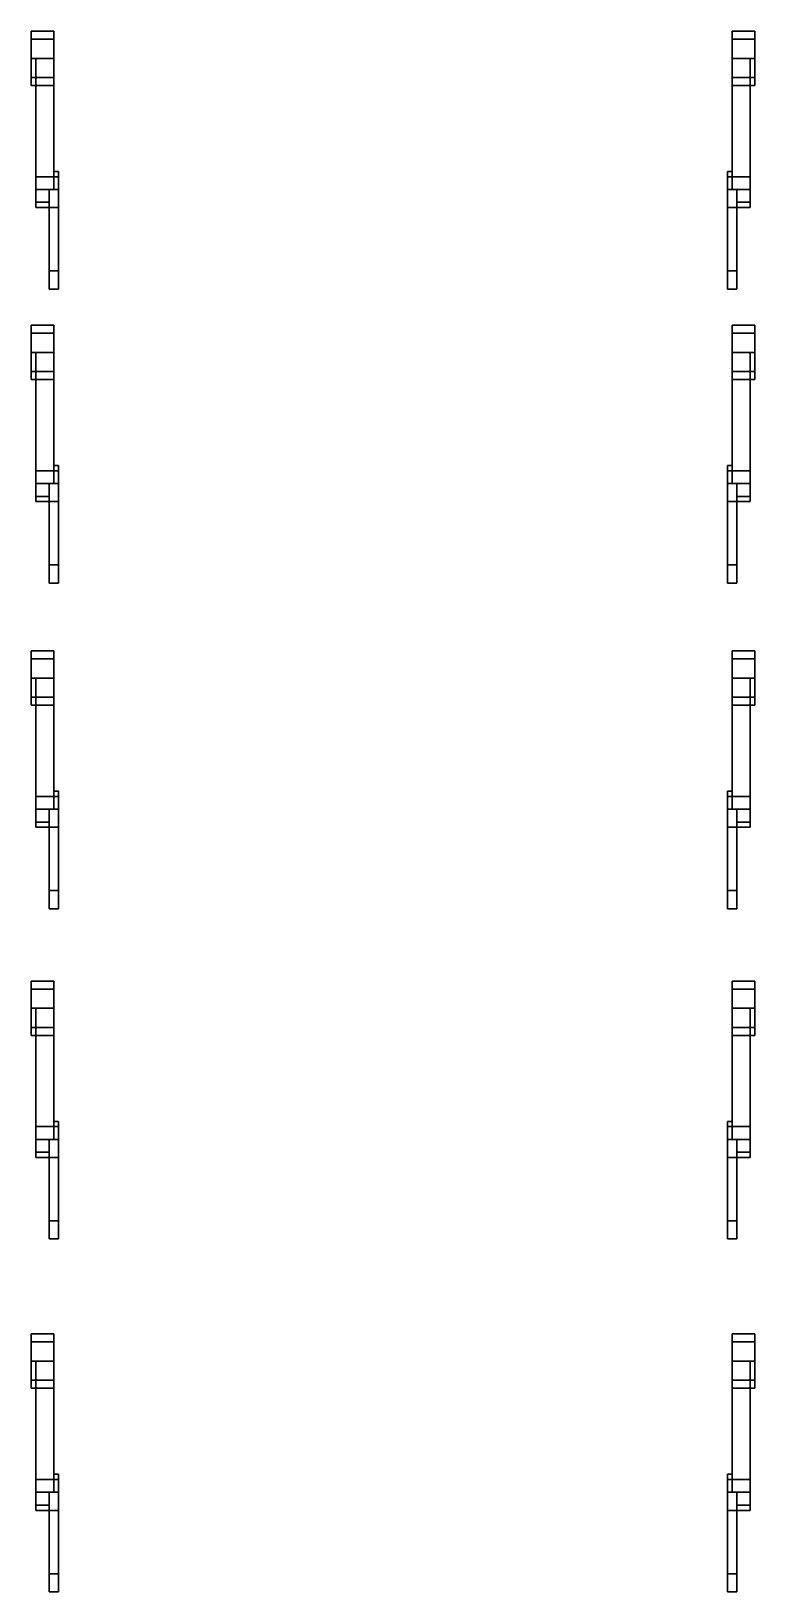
# Model space of a CAD drawing. Extents: x -0.8 to 0.8, y -1.87 to 1.58.
import ezdxf

# ---------------------------------------------------------------- set-up
doc = ezdxf.new("R2010")
doc.units = 0
doc.layers.add('TORSIONS', color=5, linetype='CONTINUOUS')

msp = doc.modelspace()

# ---------------------------------------------------------------- linework, layer by layer
at = {"layer": 'TORSIONS'}
for points in [[(-0.8, 1.58, 0.34), (-0.8, 1.5624, 0.3824), (-0.75, 1.5624, 0.3824), (-0.75, 1.58, 0.34)], [(-0.8, 1.5624, 0.2976), (-0.8, 1.58, 0.34), (-0.75, 1.58, 0.34), (-0.75, 1.5624, 0.2976)], [(-0.8, 1.5624, 0.3824), (-0.8, 1.52, 0.4), (-0.75, 1.52, 0.4), (-0.75, 1.5624, 0.3824)], [(-0.8, 1.52, 0.28), (-0.8, 1.5624, 0.2976), (-0.75, 1.5624, 0.2976), (-0.75, 1.52, 0.28)], [(-0.75, 1.52, 0.28), (-0.75, 1.5624, 0.2976), (-0.75, 1.58, 0.34), (-0.75, 1.4776, 0.2976)], [(-0.75, 1.4776, 0.2976), (-0.75, 1.58, 0.34), (-0.75, 1.5624, 0.3824), (-0.75, 1.46, 0.34)], [(-0.75, 1.46, 0.34), (-0.75, 1.5624, 0.3824), (-0.75, 1.52, 0.4), (-0.75, 1.46, 0.34)], [(0.75, 1.5624, 0.2976), (0.75, 1.46, 0.34), (0.75, 1.4776, 0.3824), (0.75, 1.58, 0.34)], [(0.75, 1.5624, 0.2976), (0.75, 1.58, 0.34), (0.8, 1.58, 0.34), (0.8, 1.5624, 0.2976)], [(0.75, 1.58, 0.34), (0.75, 1.5624, 0.3824), (0.8, 1.5624, 0.3824), (0.8, 1.58, 0.34)], [(0.75, 1.58, 0.34), (0.75, 1.4776, 0.3824), (0.75, 1.52, 0.4), (0.75, 1.5624, 0.3824)], [(0.75, 1.52, 0.28), (0.75, 1.4776, 0.2976), (0.75, 1.46, 0.34), (0.75, 1.5624, 0.2976)], [(0.75, 1.52, 0.28), (0.75, 1.5624, 0.2976), (0.8, 1.5624, 0.2976), (0.8, 1.52, 0.28)], [(0.75, 1.5624, 0.3824), (0.75, 1.52, 0.4), (0.8, 1.52, 0.4), (0.8, 1.5624, 0.3824)], [(-0.8, 1.52, 0.4), (-0.8, 1.4776, 0.3824), (-0.79, 1.4776, 0.3824), (-0.79, 1.52, 0.4)], [(-0.8, 1.4776, 0.2976), (-0.8, 1.52, 0.28), (-0.75, 1.52, 0.28), (-0.75, 1.4776, 0.2976)], [(-0.79, 1.52, 0.4), (-0.79, 1.2583, 0.5483), (-0.75, 1.2583, 0.5483), (-0.75, 1.52, 0.4)], [(-0.79, 1.4776, 0.3824), (-0.79, 1.2583, 0.5483), (-0.79, 1.2583, 0.5483), (-0.79, 1.52, 0.4)], [(-0.75, 1.46, 0.34), (-0.75, 1.52, 0.4), (-0.75, 1.2583, 0.5483), (-0.75, 1.23, 0.48)], [(0.75, 1.4776, 0.3824), (0.75, 1.2583, 0.5483), (0.75, 1.2583, 0.5483), (0.75, 1.52, 0.4)], [(0.75, 1.52, 0.4), (0.75, 1.2583, 0.5483), (0.79, 1.2583, 0.5483), (0.79, 1.52, 0.4)], [(0.75, 1.4776, 0.2976), (0.75, 1.52, 0.28), (0.8, 1.52, 0.28), (0.8, 1.4776, 0.2976)], [(0.79, 1.52, 0.4), (0.79, 1.4776, 0.3824), (0.8, 1.4776, 0.3824), (0.8, 1.52, 0.4)], [(-0.8, 1.4776, 0.3824), (-0.8, 1.46, 0.34), (-0.79, 1.46, 0.34), (-0.79, 1.4776, 0.3824)], [(-0.8, 1.46, 0.34), (-0.8, 1.4776, 0.2976), (-0.75, 1.4776, 0.2976), (-0.75, 1.46, 0.34)], [(-0.79, 1.2583, 0.5483), (-0.79, 1.4776, 0.3824), (-0.79, 1.46, 0.34), (-0.79, 1.23, 0.48)], [(-0.79, 1.23, 0.48), (-0.79, 1.46, 0.34), (-0.75, 1.46, 0.34), (-0.75, 1.23, 0.48)], [(0.75, 1.27, 0.52), (0.75, 1.4776, 0.3824), (0.75, 1.46, 0.34), (0.75, 1.2583, 0.4917)], [(0.75, 1.46, 0.34), (0.75, 1.4776, 0.2976), (0.8, 1.4776, 0.2976), (0.8, 1.46, 0.34)], [(0.75, 1.2583, 0.5483), (0.75, 1.4776, 0.3824), (0.75, 1.4776, 0.3824), (0.75, 1.27, 0.52)], [(0.75, 1.23, 0.48), (0.75, 1.46, 0.34), (0.79, 1.46, 0.34), (0.79, 1.23, 0.48)], [(0.75, 1.2583, 0.4917), (0.75, 1.46, 0.34), (0.75, 1.46, 0.34), (0.75, 1.23, 0.48)], [(0.79, 1.46, 0.34), (0.79, 1.4776, 0.3824), (0.79, 1.2583, 0.5483), (0.79, 1.23, 0.48)], [(0.79, 1.4776, 0.3824), (0.79, 1.46, 0.34), (0.8, 1.46, 0.34), (0.8, 1.4776, 0.3824)], [(-0.79, 1.2583, 0.5483), (-0.79, 1.23, 0.56), (-0.74, 1.23, 0.56), (-0.74, 1.2583, 0.5483)], [(-0.79, 1.23, 0.56), (-0.79, 1.2583, 0.5483), (-0.79, 1.23, 0.48), (-0.79, 1.2017, 0.4917)], [(-0.75, 1.27, 0.52), (-0.75, 1.2583, 0.5483), (-0.74, 1.2583, 0.5483), (-0.74, 1.27, 0.52)], [(-0.75, 1.2583, 0.4917), (-0.75, 1.27, 0.52), (-0.74, 1.27, 0.52), (-0.74, 1.2583, 0.4917)], [(-0.75, 1.23, 0.48), (-0.75, 1.2583, 0.4917), (-0.74, 1.2583, 0.4917), (-0.74, 1.23, 0.48)], [(-0.74, 1.23, 0.48), (-0.74, 1.2583, 0.4917), (-0.74, 1.27, 0.52), (-0.74, 1.23, 0.51)], [(0.75, 1.2583, 0.5483), (0.75, 1.27, 0.52), (0.74, 1.27, 0.52), (0.74, 1.2583, 0.5483)], [(0.75, 1.27, 0.52), (0.75, 1.2583, 0.4917), (0.74, 1.2583, 0.4917), (0.74, 1.27, 0.52)], [(0.74, 1.27, 0.52), (0.74, 1.2583, 0.4917), (0.74, 1.2583, 0.5483), (0.74, 1.27, 0.52)], [(0.79, 1.23, 0.56), (0.79, 1.2583, 0.5483), (0.74, 1.2583, 0.5483), (0.74, 1.23, 0.56)], [(0.75, 1.2583, 0.4917), (0.75, 1.23, 0.48), (0.74, 1.23, 0.48), (0.74, 1.2583, 0.4917)], [(0.74, 1.2583, 0.4917), (0.74, 1.23, 0.48), (0.74, 1.23, 0.56), (0.74, 1.2583, 0.5483)], [(0.79, 1.2017, 0.4917), (0.79, 1.23, 0.48), (0.79, 1.2583, 0.5483), (0.79, 1.23, 0.56)], [(-0.79, 1.23, 0.56), (-0.79, 1.2017, 0.5483), (-0.76, 1.2017, 0.5483), (-0.76, 1.23, 0.56)], [(-0.79, 1.2017, 0.4917), (-0.79, 1.23, 0.48), (-0.76, 1.23, 0.48), (-0.76, 1.2017, 0.4917)], [(-0.79, 1.2017, 0.5483), (-0.79, 1.23, 0.56), (-0.79, 1.2017, 0.4917), (-0.79, 1.19, 0.52)], [(-0.76, 1.23, 0.79), (-0.76, 1.23, 0.45), (-0.76, 1.01, 0.45), (-0.76, 1.01, 0.79)], [(-0.74, 1.23, 0.79), (-0.74, 1.23, 0.45), (-0.76, 1.23, 0.45), (-0.76, 1.23, 0.79)], [(-0.74, 1.01, 0.79), (-0.74, 1.23, 0.79), (-0.76, 1.23, 0.79), (-0.76, 1.01, 0.79)], [(-0.74, 1.23, 0.45), (-0.74, 1.19, 0.4), (-0.76, 1.19, 0.4), (-0.76, 1.23, 0.45)], [(-0.76, 1.23, 0.45), (-0.76, 1.19, 0.4), (-0.76, 1.05, 0.4), (-0.76, 1.01, 0.45)], [(-0.74, 1.01, 0.45), (-0.74, 1.23, 0.45), (-0.74, 1.23, 0.51), (-0.74, 1.01, 0.51)], [(-0.74, 1.05, 0.4), (-0.74, 1.19, 0.4), (-0.74, 1.23, 0.45), (-0.74, 1.01, 0.45)], [(0.74, 1.23, 0.45), (0.74, 1.19, 0.4), (0.74, 1.05, 0.4), (0.74, 1.01, 0.45)], [(0.76, 1.01, 0.79), (0.76, 1.23, 0.79), (0.74, 1.23, 0.79), (0.74, 1.01, 0.79)], [(0.74, 1.23, 0.51), (0.74, 1.23, 0.45), (0.74, 1.01, 0.45), (0.74, 1.01, 0.51)], [(0.76, 1.23, 0.45), (0.76, 1.19, 0.4), (0.74, 1.19, 0.4), (0.74, 1.23, 0.45)], [(0.76, 1.23, 0.79), (0.76, 1.23, 0.45), (0.74, 1.23, 0.45), (0.74, 1.23, 0.79)], [(0.76, 1.05, 0.4), (0.76, 1.19, 0.4), (0.76, 1.23, 0.45), (0.76, 1.01, 0.45)], [(0.76, 1.01, 0.45), (0.76, 1.23, 0.45), (0.76, 1.23, 0.79), (0.76, 1.01, 0.79)], [(0.79, 1.23, 0.48), (0.79, 1.2017, 0.4917), (0.76, 1.2017, 0.4917), (0.76, 1.23, 0.48)], [(0.79, 1.2017, 0.5483), (0.79, 1.23, 0.56), (0.76, 1.23, 0.56), (0.76, 1.2017, 0.5483)], [(0.79, 1.19, 0.52), (0.79, 1.2017, 0.4917), (0.79, 1.23, 0.56), (0.79, 1.2017, 0.5483)], [(-0.79, 1.2017, 0.5483), (-0.79, 1.19, 0.52), (-0.76, 1.19, 0.52), (-0.76, 1.2017, 0.5483)], [(-0.79, 1.19, 0.52), (-0.79, 1.2017, 0.4917), (-0.76, 1.2017, 0.4917), (-0.76, 1.19, 0.52)], [(-0.76, 1.05, 0.4), (-0.76, 1.19, 0.4), (-0.74, 1.19, 0.4), (-0.74, 1.05, 0.4)], [(0.74, 1.05, 0.4), (0.74, 1.19, 0.4), (0.76, 1.19, 0.4), (0.76, 1.05, 0.4)], [(0.79, 1.2017, 0.4917), (0.79, 1.19, 0.52), (0.76, 1.19, 0.52), (0.76, 1.2017, 0.4917)], [(0.79, 1.19, 0.52), (0.79, 1.2017, 0.5483), (0.76, 1.2017, 0.5483), (0.76, 1.19, 0.52)], [(-0.76, 1.01, 0.45), (-0.76, 1.05, 0.4), (-0.74, 1.05, 0.4), (-0.74, 1.01, 0.45)], [(0.74, 1.01, 0.45), (0.74, 1.05, 0.4), (0.76, 1.05, 0.4), (0.76, 1.01, 0.45)], [(-0.76, 1.01, 0.79), (-0.76, 1.01, 0.45), (-0.74, 1.01, 0.45), (-0.74, 1.01, 0.79)], [(0.74, 1.01, 0.79), (0.74, 1.01, 0.45), (0.76, 1.01, 0.45), (0.76, 1.01, 0.79)], [(-0.8, 0.9124, 0.2976), (-0.8, 0.93, 0.34), (-0.75, 0.93, 0.34), (-0.75, 0.9124, 0.2976)], [(-0.8, 0.93, 0.34), (-0.8, 0.9124, 0.3824), (-0.75, 0.9124, 0.3824), (-0.75, 0.93, 0.34)], [(-0.8, 0.87, 0.28), (-0.8, 0.9124, 0.2976), (-0.75, 0.9124, 0.2976), (-0.75, 0.87, 0.28)], [(-0.8, 0.9124, 0.3824), (-0.8, 0.87, 0.4), (-0.75, 0.87, 0.4), (-0.75, 0.9124, 0.3824)], [(-0.75, 0.8276, 0.2976), (-0.75, 0.93, 0.34), (-0.75, 0.9124, 0.3824), (-0.75, 0.81, 0.34)], [(-0.75, 0.87, 0.28), (-0.75, 0.9124, 0.2976), (-0.75, 0.93, 0.34), (-0.75, 0.8276, 0.2976)], [(-0.75, 0.81, 0.34), (-0.75, 0.9124, 0.3824), (-0.75, 0.87, 0.4), (-0.75, 0.81, 0.34)], [(0.75, 0.93, 0.34), (0.75, 0.8276, 0.3824), (0.75, 0.87, 0.4), (0.75, 0.9124, 0.3824)], [(0.75, 0.9124, 0.2976), (0.75, 0.81, 0.34), (0.75, 0.8276, 0.3824), (0.75, 0.93, 0.34)], [(0.75, 0.9124, 0.2976), (0.75, 0.93, 0.34), (0.8, 0.93, 0.34), (0.8, 0.9124, 0.2976)], [(0.75, 0.93, 0.34), (0.75, 0.9124, 0.3824), (0.8, 0.9124, 0.3824), (0.8, 0.93, 0.34)], [(0.75, 0.87, 0.28), (0.75, 0.8276, 0.2976), (0.75, 0.81, 0.34), (0.75, 0.9124, 0.2976)], [(0.75, 0.87, 0.28), (0.75, 0.9124, 0.2976), (0.8, 0.9124, 0.2976), (0.8, 0.87, 0.28)], [(0.75, 0.9124, 0.3824), (0.75, 0.87, 0.4), (0.8, 0.87, 0.4), (0.8, 0.9124, 0.3824)], [(-0.8, 0.87, 0.4), (-0.8, 0.8276, 0.3824), (-0.79, 0.8276, 0.3824), (-0.79, 0.87, 0.4)], [(-0.8, 0.8276, 0.2976), (-0.8, 0.87, 0.28), (-0.75, 0.87, 0.28), (-0.75, 0.8276, 0.2976)], [(-0.79, 0.8276, 0.3824), (-0.79, 0.6083, 0.5483), (-0.79, 0.6083, 0.5483), (-0.79, 0.87, 0.4)], [(-0.79, 0.87, 0.4), (-0.79, 0.6083, 0.5483), (-0.75, 0.6083, 0.5483), (-0.75, 0.87, 0.4)], [(-0.75, 0.81, 0.34), (-0.75, 0.87, 0.4), (-0.75, 0.6083, 0.5483), (-0.75, 0.58, 0.48)], [(0.75, 0.8276, 0.2976), (0.75, 0.87, 0.28), (0.8, 0.87, 0.28), (0.8, 0.8276, 0.2976)], [(0.75, 0.87, 0.4), (0.75, 0.6083, 0.5483), (0.79, 0.6083, 0.5483), (0.79, 0.87, 0.4)], [(0.75, 0.8276, 0.3824), (0.75, 0.6083, 0.5483), (0.75, 0.6083, 0.5483), (0.75, 0.87, 0.4)], [(0.79, 0.87, 0.4), (0.79, 0.8276, 0.3824), (0.8, 0.8276, 0.3824), (0.8, 0.87, 0.4)], [(-0.8, 0.8276, 0.3824), (-0.8, 0.81, 0.34), (-0.79, 0.81, 0.34), (-0.79, 0.8276, 0.3824)], [(-0.8, 0.81, 0.34), (-0.8, 0.8276, 0.2976), (-0.75, 0.8276, 0.2976), (-0.75, 0.81, 0.34)], [(-0.79, 0.6083, 0.5483), (-0.79, 0.8276, 0.3824), (-0.79, 0.81, 0.34), (-0.79, 0.58, 0.48)], [(-0.79, 0.58, 0.48), (-0.79, 0.81, 0.34), (-0.75, 0.81, 0.34), (-0.75, 0.58, 0.48)], [(0.75, 0.6083, 0.5483), (0.75, 0.8276, 0.3824), (0.75, 0.8276, 0.3824), (0.75, 0.62, 0.52)], [(0.75, 0.62, 0.52), (0.75, 0.8276, 0.3824), (0.75, 0.81, 0.34), (0.75, 0.6083, 0.4917)], [(0.75, 0.81, 0.34), (0.75, 0.8276, 0.2976), (0.8, 0.8276, 0.2976), (0.8, 0.81, 0.34)], [(0.75, 0.6083, 0.4917), (0.75, 0.81, 0.34), (0.75, 0.81, 0.34), (0.75, 0.58, 0.48)], [(0.75, 0.58, 0.48), (0.75, 0.81, 0.34), (0.79, 0.81, 0.34), (0.79, 0.58, 0.48)], [(0.79, 0.81, 0.34), (0.79, 0.8276, 0.3824), (0.79, 0.6083, 0.5483), (0.79, 0.58, 0.48)], [(0.79, 0.8276, 0.3824), (0.79, 0.81, 0.34), (0.8, 0.81, 0.34), (0.8, 0.8276, 0.3824)], [(-0.79, 0.58, 0.56), (-0.79, 0.6083, 0.5483), (-0.79, 0.58, 0.48), (-0.79, 0.5517, 0.4917)], [(-0.79, 0.6083, 0.5483), (-0.79, 0.58, 0.56), (-0.74, 0.58, 0.56), (-0.74, 0.6083, 0.5483)], [(-0.75, 0.62, 0.52), (-0.75, 0.6083, 0.5483), (-0.74, 0.6083, 0.5483), (-0.74, 0.62, 0.52)], [(-0.75, 0.6083, 0.4917), (-0.75, 0.62, 0.52), (-0.74, 0.62, 0.52), (-0.74, 0.6083, 0.4917)], [(-0.75, 0.58, 0.48), (-0.75, 0.6083, 0.4917), (-0.74, 0.6083, 0.4917), (-0.74, 0.58, 0.48)], [(-0.74, 0.58, 0.48), (-0.74, 0.6083, 0.4917), (-0.74, 0.62, 0.52), (-0.74, 0.58, 0.51)], [(0.75, 0.62, 0.52), (0.75, 0.6083, 0.4917), (0.74, 0.6083, 0.4917), (0.74, 0.62, 0.52)], [(0.75, 0.6083, 0.5483), (0.75, 0.62, 0.52), (0.74, 0.62, 0.52), (0.74, 0.6083, 0.5483)], [(0.74, 0.62, 0.52), (0.74, 0.6083, 0.4917), (0.74, 0.6083, 0.5483), (0.74, 0.62, 0.52)], [(0.75, 0.6083, 0.4917), (0.75, 0.58, 0.48), (0.74, 0.58, 0.48), (0.74, 0.6083, 0.4917)], [(0.74, 0.6083, 0.4917), (0.74, 0.58, 0.48), (0.74, 0.58, 0.56), (0.74, 0.6083, 0.5483)], [(0.79, 0.58, 0.56), (0.79, 0.6083, 0.5483), (0.74, 0.6083, 0.5483), (0.74, 0.58, 0.56)], [(0.79, 0.5517, 0.4917), (0.79, 0.58, 0.48), (0.79, 0.6083, 0.5483), (0.79, 0.58, 0.56)], [(-0.79, 0.5517, 0.5483), (-0.79, 0.58, 0.56), (-0.79, 0.5517, 0.4917), (-0.79, 0.54, 0.52)], [(-0.79, 0.58, 0.56), (-0.79, 0.5517, 0.5483), (-0.76, 0.5517, 0.5483), (-0.76, 0.58, 0.56)], [(-0.79, 0.5517, 0.4917), (-0.79, 0.58, 0.48), (-0.76, 0.58, 0.48), (-0.76, 0.5517, 0.4917)], [(-0.76, 0.58, 0.45), (-0.76, 0.54, 0.4), (-0.76, 0.4, 0.4), (-0.76, 0.36, 0.45)], [(-0.74, 0.36, 0.79), (-0.74, 0.58, 0.79), (-0.76, 0.58, 0.79), (-0.76, 0.36, 0.79)], [(-0.76, 0.58, 0.79), (-0.76, 0.58, 0.45), (-0.76, 0.36, 0.45), (-0.76, 0.36, 0.79)], [(-0.74, 0.58, 0.45), (-0.74, 0.54, 0.4), (-0.76, 0.54, 0.4), (-0.76, 0.58, 0.45)], [(-0.74, 0.58, 0.79), (-0.74, 0.58, 0.45), (-0.76, 0.58, 0.45), (-0.76, 0.58, 0.79)], [(-0.74, 0.36, 0.45), (-0.74, 0.58, 0.45), (-0.74, 0.58, 0.51), (-0.74, 0.36, 0.51)], [(-0.74, 0.4, 0.4), (-0.74, 0.54, 0.4), (-0.74, 0.58, 0.45), (-0.74, 0.36, 0.45)], [(0.74, 0.58, 0.51), (0.74, 0.58, 0.45), (0.74, 0.36, 0.45), (0.74, 0.36, 0.51)], [(0.76, 0.36, 0.79), (0.76, 0.58, 0.79), (0.74, 0.58, 0.79), (0.74, 0.36, 0.79)], [(0.74, 0.58, 0.45), (0.74, 0.54, 0.4), (0.74, 0.4, 0.4), (0.74, 0.36, 0.45)], [(0.76, 0.58, 0.79), (0.76, 0.58, 0.45), (0.74, 0.58, 0.45), (0.74, 0.58, 0.79)], [(0.76, 0.58, 0.45), (0.76, 0.54, 0.4), (0.74, 0.54, 0.4), (0.74, 0.58, 0.45)], [(0.76, 0.36, 0.45), (0.76, 0.58, 0.45), (0.76, 0.58, 0.79), (0.76, 0.36, 0.79)], [(0.76, 0.4, 0.4), (0.76, 0.54, 0.4), (0.76, 0.58, 0.45), (0.76, 0.36, 0.45)], [(0.79, 0.5517, 0.5483), (0.79, 0.58, 0.56), (0.76, 0.58, 0.56), (0.76, 0.5517, 0.5483)], [(0.79, 0.58, 0.48), (0.79, 0.5517, 0.4917), (0.76, 0.5517, 0.4917), (0.76, 0.58, 0.48)], [(0.79, 0.54, 0.52), (0.79, 0.5517, 0.4917), (0.79, 0.58, 0.56), (0.79, 0.5517, 0.5483)], [(-0.79, 0.5517, 0.5483), (-0.79, 0.54, 0.52), (-0.76, 0.54, 0.52), (-0.76, 0.5517, 0.5483)], [(-0.79, 0.54, 0.52), (-0.79, 0.5517, 0.4917), (-0.76, 0.5517, 0.4917), (-0.76, 0.54, 0.52)], [(-0.76, 0.4, 0.4), (-0.76, 0.54, 0.4), (-0.74, 0.54, 0.4), (-0.74, 0.4, 0.4)], [(0.74, 0.4, 0.4), (0.74, 0.54, 0.4), (0.76, 0.54, 0.4), (0.76, 0.4, 0.4)], [(0.79, 0.54, 0.52), (0.79, 0.5517, 0.5483), (0.76, 0.5517, 0.5483), (0.76, 0.54, 0.52)], [(0.79, 0.5517, 0.4917), (0.79, 0.54, 0.52), (0.76, 0.54, 0.52), (0.76, 0.5517, 0.4917)], [(-0.76, 0.36, 0.45), (-0.76, 0.4, 0.4), (-0.74, 0.4, 0.4), (-0.74, 0.36, 0.45)], [(0.74, 0.36, 0.45), (0.74, 0.4, 0.4), (0.76, 0.4, 0.4), (0.76, 0.36, 0.45)], [(-0.76, 0.36, 0.79), (-0.76, 0.36, 0.45), (-0.74, 0.36, 0.45), (-0.74, 0.36, 0.79)], [(0.74, 0.36, 0.79), (0.74, 0.36, 0.45), (0.76, 0.36, 0.45), (0.76, 0.36, 0.79)], [(-0.8, 0.21, 0.34), (-0.8, 0.1924, 0.3824), (-0.75, 0.1924, 0.3824), (-0.75, 0.21, 0.34)], [(-0.8, 0.1924, 0.2976), (-0.8, 0.21, 0.34), (-0.75, 0.21, 0.34), (-0.75, 0.1924, 0.2976)], [(-0.75, 0.15, 0.28), (-0.75, 0.1924, 0.2976), (-0.75, 0.21, 0.34), (-0.75, 0.1076, 0.2976)], [(-0.75, 0.1076, 0.2976), (-0.75, 0.21, 0.34), (-0.75, 0.1924, 0.3824), (-0.75, 0.09, 0.34)], [(0.75, 0.21, 0.34), (0.75, 0.1924, 0.3824), (0.8, 0.1924, 0.3824), (0.8, 0.21, 0.34)], [(0.75, 0.1924, 0.2976), (0.75, 0.21, 0.34), (0.8, 0.21, 0.34), (0.8, 0.1924, 0.2976)], [(0.75, 0.1924, 0.2976), (0.75, 0.09, 0.34), (0.75, 0.1076, 0.3824), (0.75, 0.21, 0.34)], [(0.75, 0.21, 0.34), (0.75, 0.1076, 0.3824), (0.75, 0.15, 0.4), (0.75, 0.1924, 0.3824)], [(-0.8, 0.1924, 0.3824), (-0.8, 0.15, 0.4), (-0.75, 0.15, 0.4), (-0.75, 0.1924, 0.3824)], [(-0.8, 0.15, 0.28), (-0.8, 0.1924, 0.2976), (-0.75, 0.1924, 0.2976), (-0.75, 0.15, 0.28)], [(-0.75, 0.09, 0.34), (-0.75, 0.1924, 0.3824), (-0.75, 0.15, 0.4), (-0.75, 0.09, 0.34)], [(0.75, 0.1924, 0.3824), (0.75, 0.15, 0.4), (0.8, 0.15, 0.4), (0.8, 0.1924, 0.3824)], [(0.75, 0.15, 0.28), (0.75, 0.1924, 0.2976), (0.8, 0.1924, 0.2976), (0.8, 0.15, 0.28)], [(0.75, 0.15, 0.28), (0.75, 0.1076, 0.2976), (0.75, 0.09, 0.34), (0.75, 0.1924, 0.2976)], [(-0.8, 0.1076, 0.2976), (-0.8, 0.15, 0.28), (-0.75, 0.15, 0.28), (-0.75, 0.1076, 0.2976)], [(-0.8, 0.15, 0.4), (-0.8, 0.1076, 0.3824), (-0.79, 0.1076, 0.3824), (-0.79, 0.15, 0.4)], [(-0.79, 0.15, 0.4), (-0.79, -0.1117, 0.5483), (-0.75, -0.1117, 0.5483), (-0.75, 0.15, 0.4)], [(-0.79, 0.1076, 0.3824), (-0.79, -0.1117, 0.5483), (-0.79, -0.1117, 0.5483), (-0.79, 0.15, 0.4)], [(-0.75, 0.09, 0.34), (-0.75, 0.15, 0.4), (-0.75, -0.1117, 0.5483), (-0.75, -0.14, 0.48)], [(0.75, 0.1076, 0.3824), (0.75, -0.1117, 0.5483), (0.75, -0.1117, 0.5483), (0.75, 0.15, 0.4)], [(0.75, 0.15, 0.4), (0.75, -0.1117, 0.5483), (0.79, -0.1117, 0.5483), (0.79, 0.15, 0.4)], [(0.75, 0.1076, 0.2976), (0.75, 0.15, 0.28), (0.8, 0.15, 0.28), (0.8, 0.1076, 0.2976)], [(0.79, 0.15, 0.4), (0.79, 0.1076, 0.3824), (0.8, 0.1076, 0.3824), (0.8, 0.15, 0.4)], [(-0.8, 0.09, 0.34), (-0.8, 0.1076, 0.2976), (-0.75, 0.1076, 0.2976), (-0.75, 0.09, 0.34)], [(-0.8, 0.1076, 0.3824), (-0.8, 0.09, 0.34), (-0.79, 0.09, 0.34), (-0.79, 0.1076, 0.3824)], [(-0.79, -0.1117, 0.5483), (-0.79, 0.1076, 0.3824), (-0.79, 0.09, 0.34), (-0.79, -0.14, 0.48)], [(0.75, 0.09, 0.34), (0.75, 0.1076, 0.2976), (0.8, 0.1076, 0.2976), (0.8, 0.09, 0.34)], [(0.75, -0.1, 0.52), (0.75, 0.1076, 0.3824), (0.75, 0.09, 0.34), (0.75, -0.1117, 0.4917)], [(0.75, -0.1117, 0.5483), (0.75, 0.1076, 0.3824), (0.75, 0.1076, 0.3824), (0.75, -0.1, 0.52)], [(0.79, 0.1076, 0.3824), (0.79, 0.09, 0.34), (0.8, 0.09, 0.34), (0.8, 0.1076, 0.3824)], [(0.79, 0.09, 0.34), (0.79, 0.1076, 0.3824), (0.79, -0.1117, 0.5483), (0.79, -0.14, 0.48)], [(-0.79, -0.14, 0.48), (-0.79, 0.09, 0.34), (-0.75, 0.09, 0.34), (-0.75, -0.14, 0.48)], [(0.75, -0.14, 0.48), (0.75, 0.09, 0.34), (0.79, 0.09, 0.34), (0.79, -0.14, 0.48)], [(0.75, -0.1117, 0.4917), (0.75, 0.09, 0.34), (0.75, 0.09, 0.34), (0.75, -0.14, 0.48)], [(-0.75, -0.1117, 0.4917), (-0.75, -0.1, 0.52), (-0.74, -0.1, 0.52), (-0.74, -0.1117, 0.4917)], [(-0.75, -0.1, 0.52), (-0.75, -0.1117, 0.5483), (-0.74, -0.1117, 0.5483), (-0.74, -0.1, 0.52)], [(-0.74, -0.14, 0.48), (-0.74, -0.1117, 0.4917), (-0.74, -0.1, 0.52), (-0.74, -0.14, 0.51)], [(0.74, -0.1, 0.52), (0.74, -0.1117, 0.4917), (0.74, -0.1117, 0.5483), (0.74, -0.1, 0.52)], [(0.75, -0.1117, 0.5483), (0.75, -0.1, 0.52), (0.74, -0.1, 0.52), (0.74, -0.1117, 0.5483)], [(0.75, -0.1, 0.52), (0.75, -0.1117, 0.4917), (0.74, -0.1117, 0.4917), (0.74, -0.1, 0.52)], [(-0.79, -0.1117, 0.5483), (-0.79, -0.14, 0.56), (-0.74, -0.14, 0.56), (-0.74, -0.1117, 0.5483)], [(-0.79, -0.14, 0.56), (-0.79, -0.1117, 0.5483), (-0.79, -0.14, 0.48), (-0.79, -0.1683, 0.4917)], [(-0.75, -0.14, 0.48), (-0.75, -0.1117, 0.4917), (-0.74, -0.1117, 0.4917), (-0.74, -0.14, 0.48)], [(0.79, -0.14, 0.56), (0.79, -0.1117, 0.5483), (0.74, -0.1117, 0.5483), (0.74, -0.14, 0.56)], [(0.74, -0.1117, 0.4917), (0.74, -0.14, 0.48), (0.74, -0.14, 0.56), (0.74, -0.1117, 0.5483)], [(0.75, -0.1117, 0.4917), (0.75, -0.14, 0.48), (0.74, -0.14, 0.48), (0.74, -0.1117, 0.4917)], [(0.79, -0.1683, 0.4917), (0.79, -0.14, 0.48), (0.79, -0.1117, 0.5483), (0.79, -0.14, 0.56)], [(-0.79, -0.1683, 0.4917), (-0.79, -0.14, 0.48), (-0.76, -0.14, 0.48), (-0.76, -0.1683, 0.4917)], [(-0.79, -0.14, 0.56), (-0.79, -0.1683, 0.5483), (-0.76, -0.1683, 0.5483), (-0.76, -0.14, 0.56)], [(-0.79, -0.1683, 0.5483), (-0.79, -0.14, 0.56), (-0.79, -0.1683, 0.4917), (-0.79, -0.18, 0.52)], [(-0.79, -0.18, 0.52), (-0.79, -0.1683, 0.4917), (-0.76, -0.1683, 0.4917), (-0.76, -0.18, 0.52)], [(-0.79, -0.1683, 0.5483), (-0.79, -0.18, 0.52), (-0.76, -0.18, 0.52), (-0.76, -0.1683, 0.5483)], [(-0.74, -0.14, 0.79), (-0.74, -0.14, 0.45), (-0.76, -0.14, 0.45), (-0.76, -0.14, 0.79)], [(-0.74, -0.14, 0.45), (-0.74, -0.18, 0.4), (-0.76, -0.18, 0.4), (-0.76, -0.14, 0.45)], [(-0.76, -0.14, 0.79), (-0.76, -0.14, 0.45), (-0.76, -0.36, 0.45), (-0.76, -0.36, 0.79)], [(-0.74, -0.36, 0.79), (-0.74, -0.14, 0.79), (-0.76, -0.14, 0.79), (-0.76, -0.36, 0.79)], [(-0.76, -0.14, 0.45), (-0.76, -0.18, 0.4), (-0.76, -0.32, 0.4), (-0.76, -0.36, 0.45)], [(-0.74, -0.32, 0.4), (-0.74, -0.18, 0.4), (-0.74, -0.14, 0.45), (-0.74, -0.36, 0.45)], [(-0.74, -0.36, 0.45), (-0.74, -0.14, 0.45), (-0.74, -0.14, 0.51), (-0.74, -0.36, 0.51)], [(0.76, -0.14, 0.45), (0.76, -0.18, 0.4), (0.74, -0.18, 0.4), (0.74, -0.14, 0.45)], [(0.76, -0.14, 0.79), (0.76, -0.14, 0.45), (0.74, -0.14, 0.45), (0.74, -0.14, 0.79)], [(0.74, -0.14, 0.45), (0.74, -0.18, 0.4), (0.74, -0.32, 0.4), (0.74, -0.36, 0.45)], [(0.76, -0.36, 0.79), (0.76, -0.14, 0.79), (0.74, -0.14, 0.79), (0.74, -0.36, 0.79)], [(0.74, -0.14, 0.51), (0.74, -0.14, 0.45), (0.74, -0.36, 0.45), (0.74, -0.36, 0.51)], [(0.79, -0.14, 0.48), (0.79, -0.1683, 0.4917), (0.76, -0.1683, 0.4917), (0.76, -0.14, 0.48)], [(0.79, -0.1683, 0.5483), (0.79, -0.14, 0.56), (0.76, -0.14, 0.56), (0.76, -0.1683, 0.5483)], [(0.76, -0.32, 0.4), (0.76, -0.18, 0.4), (0.76, -0.14, 0.45), (0.76, -0.36, 0.45)], [(0.76, -0.36, 0.45), (0.76, -0.14, 0.45), (0.76, -0.14, 0.79), (0.76, -0.36, 0.79)], [(0.79, -0.1683, 0.4917), (0.79, -0.18, 0.52), (0.76, -0.18, 0.52), (0.76, -0.1683, 0.4917)], [(0.79, -0.18, 0.52), (0.79, -0.1683, 0.5483), (0.76, -0.1683, 0.5483), (0.76, -0.18, 0.52)], [(0.79, -0.18, 0.52), (0.79, -0.1683, 0.4917), (0.79, -0.14, 0.56), (0.79, -0.1683, 0.5483)], [(-0.76, -0.32, 0.4), (-0.76, -0.18, 0.4), (-0.74, -0.18, 0.4), (-0.74, -0.32, 0.4)], [(0.74, -0.32, 0.4), (0.74, -0.18, 0.4), (0.76, -0.18, 0.4), (0.76, -0.32, 0.4)], [(-0.76, -0.36, 0.45), (-0.76, -0.32, 0.4), (-0.74, -0.32, 0.4), (-0.74, -0.36, 0.45)], [(0.74, -0.36, 0.45), (0.74, -0.32, 0.4), (0.76, -0.32, 0.4), (0.76, -0.36, 0.45)], [(-0.76, -0.36, 0.79), (-0.76, -0.36, 0.45), (-0.74, -0.36, 0.45), (-0.74, -0.36, 0.79)], [(0.74, -0.36, 0.79), (0.74, -0.36, 0.45), (0.76, -0.36, 0.45), (0.76, -0.36, 0.79)], [(-0.8, -0.5376, 0.2976), (-0.8, -0.52, 0.34), (-0.75, -0.52, 0.34), (-0.75, -0.5376, 0.2976)], [(-0.8, -0.52, 0.34), (-0.8, -0.5376, 0.3824), (-0.75, -0.5376, 0.3824), (-0.75, -0.52, 0.34)], [(-0.8, -0.58, 0.28), (-0.8, -0.5376, 0.2976), (-0.75, -0.5376, 0.2976), (-0.75, -0.58, 0.28)], [(-0.8, -0.5376, 0.3824), (-0.8, -0.58, 0.4), (-0.75, -0.58, 0.4), (-0.75, -0.5376, 0.3824)], [(-0.75, -0.6224, 0.2976), (-0.75, -0.52, 0.34), (-0.75, -0.5376, 0.3824), (-0.75, -0.64, 0.34)], [(-0.75, -0.58, 0.28), (-0.75, -0.5376, 0.2976), (-0.75, -0.52, 0.34), (-0.75, -0.6224, 0.2976)], [(-0.75, -0.64, 0.34), (-0.75, -0.5376, 0.3824), (-0.75, -0.58, 0.4), (-0.75, -0.64, 0.34)], [(0.75, -0.52, 0.34), (0.75, -0.6224, 0.3824), (0.75, -0.58, 0.4), (0.75, -0.5376, 0.3824)], [(0.75, -0.5376, 0.2976), (0.75, -0.64, 0.34), (0.75, -0.6224, 0.3824), (0.75, -0.52, 0.34)], [(0.75, -0.5376, 0.2976), (0.75, -0.52, 0.34), (0.8, -0.52, 0.34), (0.8, -0.5376, 0.2976)], [(0.75, -0.52, 0.34), (0.75, -0.5376, 0.3824), (0.8, -0.5376, 0.3824), (0.8, -0.52, 0.34)], [(0.75, -0.58, 0.28), (0.75, -0.6224, 0.2976), (0.75, -0.64, 0.34), (0.75, -0.5376, 0.2976)], [(0.75, -0.58, 0.28), (0.75, -0.5376, 0.2976), (0.8, -0.5376, 0.2976), (0.8, -0.58, 0.28)], [(0.75, -0.5376, 0.3824), (0.75, -0.58, 0.4), (0.8, -0.58, 0.4), (0.8, -0.5376, 0.3824)], [(-0.8, -0.58, 0.4), (-0.8, -0.6224, 0.3824), (-0.79, -0.6224, 0.3824), (-0.79, -0.58, 0.4)], [(-0.8, -0.6224, 0.2976), (-0.8, -0.58, 0.28), (-0.75, -0.58, 0.28), (-0.75, -0.6224, 0.2976)], [(-0.79, -0.6224, 0.3824), (-0.79, -0.8417, 0.5483), (-0.79, -0.8417, 0.5483), (-0.79, -0.58, 0.4)], [(-0.79, -0.58, 0.4), (-0.79, -0.8417, 0.5483), (-0.75, -0.8417, 0.5483), (-0.75, -0.58, 0.4)], [(-0.75, -0.64, 0.34), (-0.75, -0.58, 0.4), (-0.75, -0.8417, 0.5483), (-0.75, -0.87, 0.48)], [(0.75, -0.6224, 0.2976), (0.75, -0.58, 0.28), (0.8, -0.58, 0.28), (0.8, -0.6224, 0.2976)], [(0.75, -0.58, 0.4), (0.75, -0.8417, 0.5483), (0.79, -0.8417, 0.5483), (0.79, -0.58, 0.4)], [(0.75, -0.6224, 0.3824), (0.75, -0.8417, 0.5483), (0.75, -0.8417, 0.5483), (0.75, -0.58, 0.4)], [(0.79, -0.58, 0.4), (0.79, -0.6224, 0.3824), (0.8, -0.6224, 0.3824), (0.8, -0.58, 0.4)], [(-0.8, -0.6224, 0.3824), (-0.8, -0.64, 0.34), (-0.79, -0.64, 0.34), (-0.79, -0.6224, 0.3824)], [(-0.8, -0.64, 0.34), (-0.8, -0.6224, 0.2976), (-0.75, -0.6224, 0.2976), (-0.75, -0.64, 0.34)], [(-0.79, -0.8417, 0.5483), (-0.79, -0.6224, 0.3824), (-0.79, -0.64, 0.34), (-0.79, -0.87, 0.48)], [(-0.79, -0.87, 0.48), (-0.79, -0.64, 0.34), (-0.75, -0.64, 0.34), (-0.75, -0.87, 0.48)], [(0.75, -0.8417, 0.5483), (0.75, -0.6224, 0.3824), (0.75, -0.6224, 0.3824), (0.75, -0.83, 0.52)], [(0.75, -0.83, 0.52), (0.75, -0.6224, 0.3824), (0.75, -0.64, 0.34), (0.75, -0.8417, 0.4917)], [(0.75, -0.64, 0.34), (0.75, -0.6224, 0.2976), (0.8, -0.6224, 0.2976), (0.8, -0.64, 0.34)], [(0.75, -0.8417, 0.4917), (0.75, -0.64, 0.34), (0.75, -0.64, 0.34), (0.75, -0.87, 0.48)], [(0.75, -0.87, 0.48), (0.75, -0.64, 0.34), (0.79, -0.64, 0.34), (0.79, -0.87, 0.48)], [(0.79, -0.64, 0.34), (0.79, -0.6224, 0.3824), (0.79, -0.8417, 0.5483), (0.79, -0.87, 0.48)], [(0.79, -0.6224, 0.3824), (0.79, -0.64, 0.34), (0.8, -0.64, 0.34), (0.8, -0.6224, 0.3824)], [(-0.79, -0.87, 0.56), (-0.79, -0.8417, 0.5483), (-0.79, -0.87, 0.48), (-0.79, -0.8983, 0.4917)], [(-0.79, -0.8417, 0.5483), (-0.79, -0.87, 0.56), (-0.74, -0.87, 0.56), (-0.74, -0.8417, 0.5483)], [(-0.75, -0.83, 0.52), (-0.75, -0.8417, 0.5483), (-0.74, -0.8417, 0.5483), (-0.74, -0.83, 0.52)], [(-0.75, -0.8417, 0.4917), (-0.75, -0.83, 0.52), (-0.74, -0.83, 0.52), (-0.74, -0.8417, 0.4917)], [(-0.75, -0.87, 0.48), (-0.75, -0.8417, 0.4917), (-0.74, -0.8417, 0.4917), (-0.74, -0.87, 0.48)], [(-0.74, -0.87, 0.48), (-0.74, -0.8417, 0.4917), (-0.74, -0.83, 0.52), (-0.74, -0.87, 0.51)], [(0.75, -0.83, 0.52), (0.75, -0.8417, 0.4917), (0.74, -0.8417, 0.4917), (0.74, -0.83, 0.52)], [(0.75, -0.8417, 0.5483), (0.75, -0.83, 0.52), (0.74, -0.83, 0.52), (0.74, -0.8417, 0.5483)], [(0.74, -0.83, 0.52), (0.74, -0.8417, 0.4917), (0.74, -0.8417, 0.5483), (0.74, -0.83, 0.52)], [(0.75, -0.8417, 0.4917), (0.75, -0.87, 0.48), (0.74, -0.87, 0.48), (0.74, -0.8417, 0.4917)], [(0.74, -0.8417, 0.4917), (0.74, -0.87, 0.48), (0.74, -0.87, 0.56), (0.74, -0.8417, 0.5483)], [(0.79, -0.87, 0.56), (0.79, -0.8417, 0.5483), (0.74, -0.8417, 0.5483), (0.74, -0.87, 0.56)], [(0.79, -0.8983, 0.4917), (0.79, -0.87, 0.48), (0.79, -0.8417, 0.5483), (0.79, -0.87, 0.56)], [(-0.79, -0.8983, 0.5483), (-0.79, -0.87, 0.56), (-0.79, -0.8983, 0.4917), (-0.79, -0.91, 0.52)], [(-0.79, -0.87, 0.56), (-0.79, -0.8983, 0.5483), (-0.76, -0.8983, 0.5483), (-0.76, -0.87, 0.56)], [(-0.79, -0.8983, 0.4917), (-0.79, -0.87, 0.48), (-0.76, -0.87, 0.48), (-0.76, -0.8983, 0.4917)], [(-0.76, -0.87, 0.45), (-0.76, -0.91, 0.4), (-0.76, -1.05, 0.4), (-0.76, -1.09, 0.45)], [(-0.74, -1.09, 0.79), (-0.74, -0.87, 0.79), (-0.76, -0.87, 0.79), (-0.76, -1.09, 0.79)], [(-0.76, -0.87, 0.79), (-0.76, -0.87, 0.45), (-0.76, -1.09, 0.45), (-0.76, -1.09, 0.79)], [(-0.74, -0.87, 0.45), (-0.74, -0.91, 0.4), (-0.76, -0.91, 0.4), (-0.76, -0.87, 0.45)], [(-0.74, -0.87, 0.79), (-0.74, -0.87, 0.45), (-0.76, -0.87, 0.45), (-0.76, -0.87, 0.79)], [(-0.74, -1.09, 0.45), (-0.74, -0.87, 0.45), (-0.74, -0.87, 0.51), (-0.74, -1.09, 0.51)], [(-0.74, -1.05, 0.4), (-0.74, -0.91, 0.4), (-0.74, -0.87, 0.45), (-0.74, -1.09, 0.45)], [(0.74, -0.87, 0.51), (0.74, -0.87, 0.45), (0.74, -1.09, 0.45), (0.74, -1.09, 0.51)], [(0.76, -1.09, 0.79), (0.76, -0.87, 0.79), (0.74, -0.87, 0.79), (0.74, -1.09, 0.79)], [(0.74, -0.87, 0.45), (0.74, -0.91, 0.4), (0.74, -1.05, 0.4), (0.74, -1.09, 0.45)], [(0.76, -0.87, 0.79), (0.76, -0.87, 0.45), (0.74, -0.87, 0.45), (0.74, -0.87, 0.79)], [(0.76, -0.87, 0.45), (0.76, -0.91, 0.4), (0.74, -0.91, 0.4), (0.74, -0.87, 0.45)], [(0.76, -1.09, 0.45), (0.76, -0.87, 0.45), (0.76, -0.87, 0.79), (0.76, -1.09, 0.79)], [(0.76, -1.05, 0.4), (0.76, -0.91, 0.4), (0.76, -0.87, 0.45), (0.76, -1.09, 0.45)], [(0.79, -0.8983, 0.5483), (0.79, -0.87, 0.56), (0.76, -0.87, 0.56), (0.76, -0.8983, 0.5483)], [(0.79, -0.87, 0.48), (0.79, -0.8983, 0.4917), (0.76, -0.8983, 0.4917), (0.76, -0.87, 0.48)], [(0.79, -0.91, 0.52), (0.79, -0.8983, 0.4917), (0.79, -0.87, 0.56), (0.79, -0.8983, 0.5483)], [(-0.79, -0.8983, 0.5483), (-0.79, -0.91, 0.52), (-0.76, -0.91, 0.52), (-0.76, -0.8983, 0.5483)], [(-0.79, -0.91, 0.52), (-0.79, -0.8983, 0.4917), (-0.76, -0.8983, 0.4917), (-0.76, -0.91, 0.52)], [(-0.76, -1.05, 0.4), (-0.76, -0.91, 0.4), (-0.74, -0.91, 0.4), (-0.74, -1.05, 0.4)], [(0.74, -1.05, 0.4), (0.74, -0.91, 0.4), (0.76, -0.91, 0.4), (0.76, -1.05, 0.4)], [(0.79, -0.91, 0.52), (0.79, -0.8983, 0.5483), (0.76, -0.8983, 0.5483), (0.76, -0.91, 0.52)], [(0.79, -0.8983, 0.4917), (0.79, -0.91, 0.52), (0.76, -0.91, 0.52), (0.76, -0.8983, 0.4917)], [(-0.76, -1.09, 0.45), (-0.76, -1.05, 0.4), (-0.74, -1.05, 0.4), (-0.74, -1.09, 0.45)], [(0.74, -1.09, 0.45), (0.74, -1.05, 0.4), (0.76, -1.05, 0.4), (0.76, -1.09, 0.45)], [(-0.76, -1.09, 0.79), (-0.76, -1.09, 0.45), (-0.74, -1.09, 0.45), (-0.74, -1.09, 0.79)], [(0.74, -1.09, 0.79), (0.74, -1.09, 0.45), (0.76, -1.09, 0.45), (0.76, -1.09, 0.79)], [(-0.8, -1.3, 0.34), (-0.8, -1.3176, 0.3824), (-0.75, -1.3176, 0.3824), (-0.75, -1.3, 0.34)], [(-0.8, -1.3176, 0.2976), (-0.8, -1.3, 0.34), (-0.75, -1.3, 0.34), (-0.75, -1.3176, 0.2976)], [(-0.75, -1.36, 0.28), (-0.75, -1.3176, 0.2976), (-0.75, -1.3, 0.34), (-0.75, -1.4024, 0.2976)], [(-0.75, -1.4024, 0.2976), (-0.75, -1.3, 0.34), (-0.75, -1.3176, 0.3824), (-0.75, -1.42, 0.34)], [(0.75, -1.3, 0.34), (0.75, -1.3176, 0.3824), (0.8, -1.3176, 0.3824), (0.8, -1.3, 0.34)], [(0.75, -1.3176, 0.2976), (0.75, -1.3, 0.34), (0.8, -1.3, 0.34), (0.8, -1.3176, 0.2976)], [(0.75, -1.3176, 0.2976), (0.75, -1.42, 0.34), (0.75, -1.4024, 0.3824), (0.75, -1.3, 0.34)], [(0.75, -1.3, 0.34), (0.75, -1.4024, 0.3824), (0.75, -1.36, 0.4), (0.75, -1.3176, 0.3824)], [(-0.8, -1.3176, 0.3824), (-0.8, -1.36, 0.4), (-0.75, -1.36, 0.4), (-0.75, -1.3176, 0.3824)], [(-0.8, -1.36, 0.28), (-0.8, -1.3176, 0.2976), (-0.75, -1.3176, 0.2976), (-0.75, -1.36, 0.28)], [(-0.75, -1.42, 0.34), (-0.75, -1.3176, 0.3824), (-0.75, -1.36, 0.4), (-0.75, -1.42, 0.34)], [(0.75, -1.3176, 0.3824), (0.75, -1.36, 0.4), (0.8, -1.36, 0.4), (0.8, -1.3176, 0.3824)], [(0.75, -1.36, 0.28), (0.75, -1.3176, 0.2976), (0.8, -1.3176, 0.2976), (0.8, -1.36, 0.28)], [(0.75, -1.36, 0.28), (0.75, -1.4024, 0.2976), (0.75, -1.42, 0.34), (0.75, -1.3176, 0.2976)], [(-0.8, -1.4024, 0.2976), (-0.8, -1.36, 0.28), (-0.75, -1.36, 0.28), (-0.75, -1.4024, 0.2976)], [(-0.8, -1.36, 0.4), (-0.8, -1.4024, 0.3824), (-0.79, -1.4024, 0.3824), (-0.79, -1.36, 0.4)], [(-0.79, -1.36, 0.4), (-0.79, -1.6217, 0.5483), (-0.75, -1.6217, 0.5483), (-0.75, -1.36, 0.4)], [(-0.79, -1.4024, 0.3824), (-0.79, -1.6217, 0.5483), (-0.79, -1.6217, 0.5483), (-0.79, -1.36, 0.4)], [(-0.75, -1.42, 0.34), (-0.75, -1.36, 0.4), (-0.75, -1.6217, 0.5483), (-0.75, -1.65, 0.48)], [(0.75, -1.4024, 0.3824), (0.75, -1.6217, 0.5483), (0.75, -1.6217, 0.5483), (0.75, -1.36, 0.4)], [(0.75, -1.36, 0.4), (0.75, -1.6217, 0.5483), (0.79, -1.6217, 0.5483), (0.79, -1.36, 0.4)], [(0.75, -1.4024, 0.2976), (0.75, -1.36, 0.28), (0.8, -1.36, 0.28), (0.8, -1.4024, 0.2976)], [(0.79, -1.36, 0.4), (0.79, -1.4024, 0.3824), (0.8, -1.4024, 0.3824), (0.8, -1.36, 0.4)], [(-0.8, -1.42, 0.34), (-0.8, -1.4024, 0.2976), (-0.75, -1.4024, 0.2976), (-0.75, -1.42, 0.34)], [(-0.8, -1.4024, 0.3824), (-0.8, -1.42, 0.34), (-0.79, -1.42, 0.34), (-0.79, -1.4024, 0.3824)], [(-0.79, -1.6217, 0.5483), (-0.79, -1.4024, 0.3824), (-0.79, -1.42, 0.34), (-0.79, -1.65, 0.48)], [(0.75, -1.42, 0.34), (0.75, -1.4024, 0.2976), (0.8, -1.4024, 0.2976), (0.8, -1.42, 0.34)], [(0.75, -1.61, 0.52), (0.75, -1.4024, 0.3824), (0.75, -1.42, 0.34), (0.75, -1.6217, 0.4917)], [(0.75, -1.6217, 0.5483), (0.75, -1.4024, 0.3824), (0.75, -1.4024, 0.3824), (0.75, -1.61, 0.52)], [(0.79, -1.4024, 0.3824), (0.79, -1.42, 0.34), (0.8, -1.42, 0.34), (0.8, -1.4024, 0.3824)], [(0.79, -1.42, 0.34), (0.79, -1.4024, 0.3824), (0.79, -1.6217, 0.5483), (0.79, -1.65, 0.48)], [(-0.79, -1.65, 0.48), (-0.79, -1.42, 0.34), (-0.75, -1.42, 0.34), (-0.75, -1.65, 0.48)], [(0.75, -1.65, 0.48), (0.75, -1.42, 0.34), (0.79, -1.42, 0.34), (0.79, -1.65, 0.48)], [(0.75, -1.6217, 0.4917), (0.75, -1.42, 0.34), (0.75, -1.42, 0.34), (0.75, -1.65, 0.48)], [(-0.75, -1.6217, 0.4917), (-0.75, -1.61, 0.52), (-0.74, -1.61, 0.52), (-0.74, -1.6217, 0.4917)], [(-0.75, -1.61, 0.52), (-0.75, -1.6217, 0.5483), (-0.74, -1.6217, 0.5483), (-0.74, -1.61, 0.52)], [(-0.74, -1.65, 0.48), (-0.74, -1.6217, 0.4917), (-0.74, -1.61, 0.52), (-0.74, -1.65, 0.51)], [(0.74, -1.61, 0.52), (0.74, -1.6217, 0.4917), (0.74, -1.6217, 0.5483), (0.74, -1.61, 0.52)], [(0.75, -1.6217, 0.5483), (0.75, -1.61, 0.52), (0.74, -1.61, 0.52), (0.74, -1.6217, 0.5483)], [(0.75, -1.61, 0.52), (0.75, -1.6217, 0.4917), (0.74, -1.6217, 0.4917), (0.74, -1.61, 0.52)], [(-0.79, -1.6217, 0.5483), (-0.79, -1.65, 0.56), (-0.74, -1.65, 0.56), (-0.74, -1.6217, 0.5483)], [(-0.79, -1.65, 0.56), (-0.79, -1.6217, 0.5483), (-0.79, -1.65, 0.48), (-0.79, -1.6783, 0.4917)], [(-0.79, -1.6783, 0.4917), (-0.79, -1.65, 0.48), (-0.76, -1.65, 0.48), (-0.76, -1.6783, 0.4917)], [(-0.79, -1.65, 0.56), (-0.79, -1.6783, 0.5483), (-0.76, -1.6783, 0.5483), (-0.76, -1.65, 0.56)], [(-0.79, -1.6783, 0.5483), (-0.79, -1.65, 0.56), (-0.79, -1.6783, 0.4917), (-0.79, -1.69, 0.52)], [(-0.74, -1.65, 0.79), (-0.74, -1.65, 0.45), (-0.76, -1.65, 0.45), (-0.76, -1.65, 0.79)], [(-0.74, -1.65, 0.45), (-0.74, -1.69, 0.4), (-0.76, -1.69, 0.4), (-0.76, -1.65, 0.45)], [(-0.76, -1.65, 0.79), (-0.76, -1.65, 0.45), (-0.76, -1.87, 0.45), (-0.76, -1.87, 0.79)], [(-0.74, -1.87, 0.79), (-0.74, -1.65, 0.79), (-0.76, -1.65, 0.79), (-0.76, -1.87, 0.79)], [(-0.76, -1.65, 0.45), (-0.76, -1.69, 0.4), (-0.76, -1.83, 0.4), (-0.76, -1.87, 0.45)], [(-0.75, -1.65, 0.48), (-0.75, -1.6217, 0.4917), (-0.74, -1.6217, 0.4917), (-0.74, -1.65, 0.48)], [(-0.74, -1.83, 0.4), (-0.74, -1.69, 0.4), (-0.74, -1.65, 0.45), (-0.74, -1.87, 0.45)], [(-0.74, -1.87, 0.45), (-0.74, -1.65, 0.45), (-0.74, -1.65, 0.51), (-0.74, -1.87, 0.51)], [(0.79, -1.65, 0.56), (0.79, -1.6217, 0.5483), (0.74, -1.6217, 0.5483), (0.74, -1.65, 0.56)], [(0.74, -1.6217, 0.4917), (0.74, -1.65, 0.48), (0.74, -1.65, 0.56), (0.74, -1.6217, 0.5483)], [(0.75, -1.6217, 0.4917), (0.75, -1.65, 0.48), (0.74, -1.65, 0.48), (0.74, -1.6217, 0.4917)], [(0.76, -1.65, 0.45), (0.76, -1.69, 0.4), (0.74, -1.69, 0.4), (0.74, -1.65, 0.45)], [(0.76, -1.65, 0.79), (0.76, -1.65, 0.45), (0.74, -1.65, 0.45), (0.74, -1.65, 0.79)], [(0.74, -1.65, 0.45), (0.74, -1.69, 0.4), (0.74, -1.83, 0.4), (0.74, -1.87, 0.45)], [(0.76, -1.87, 0.79), (0.76, -1.65, 0.79), (0.74, -1.65, 0.79), (0.74, -1.87, 0.79)], [(0.74, -1.65, 0.51), (0.74, -1.65, 0.45), (0.74, -1.87, 0.45), (0.74, -1.87, 0.51)], [(0.79, -1.65, 0.48), (0.79, -1.6783, 0.4917), (0.76, -1.6783, 0.4917), (0.76, -1.65, 0.48)], [(0.79, -1.6783, 0.5483), (0.79, -1.65, 0.56), (0.76, -1.65, 0.56), (0.76, -1.6783, 0.5483)], [(0.76, -1.83, 0.4), (0.76, -1.69, 0.4), (0.76, -1.65, 0.45), (0.76, -1.87, 0.45)], [(0.76, -1.87, 0.45), (0.76, -1.65, 0.45), (0.76, -1.65, 0.79), (0.76, -1.87, 0.79)], [(0.79, -1.6783, 0.4917), (0.79, -1.65, 0.48), (0.79, -1.6217, 0.5483), (0.79, -1.65, 0.56)], [(0.79, -1.69, 0.52), (0.79, -1.6783, 0.4917), (0.79, -1.65, 0.56), (0.79, -1.6783, 0.5483)], [(-0.79, -1.69, 0.52), (-0.79, -1.6783, 0.4917), (-0.76, -1.6783, 0.4917), (-0.76, -1.69, 0.52)], [(-0.79, -1.6783, 0.5483), (-0.79, -1.69, 0.52), (-0.76, -1.69, 0.52), (-0.76, -1.6783, 0.5483)], [(-0.76, -1.83, 0.4), (-0.76, -1.69, 0.4), (-0.74, -1.69, 0.4), (-0.74, -1.83, 0.4)], [(0.74, -1.83, 0.4), (0.74, -1.69, 0.4), (0.76, -1.69, 0.4), (0.76, -1.83, 0.4)], [(0.79, -1.6783, 0.4917), (0.79, -1.69, 0.52), (0.76, -1.69, 0.52), (0.76, -1.6783, 0.4917)], [(0.79, -1.69, 0.52), (0.79, -1.6783, 0.5483), (0.76, -1.6783, 0.5483), (0.76, -1.69, 0.52)], [(-0.76, -1.87, 0.45), (-0.76, -1.83, 0.4), (-0.74, -1.83, 0.4), (-0.74, -1.87, 0.45)], [(0.74, -1.87, 0.45), (0.74, -1.83, 0.4), (0.76, -1.83, 0.4), (0.76, -1.87, 0.45)], [(-0.76, -1.87, 0.79), (-0.76, -1.87, 0.45), (-0.74, -1.87, 0.45), (-0.74, -1.87, 0.79)], [(0.74, -1.87, 0.79), (0.74, -1.87, 0.45), (0.76, -1.87, 0.45), (0.76, -1.87, 0.79)]]:
    msp.add_3dface(points, dxfattribs=at)

doc.saveas('drawing.dxf')
